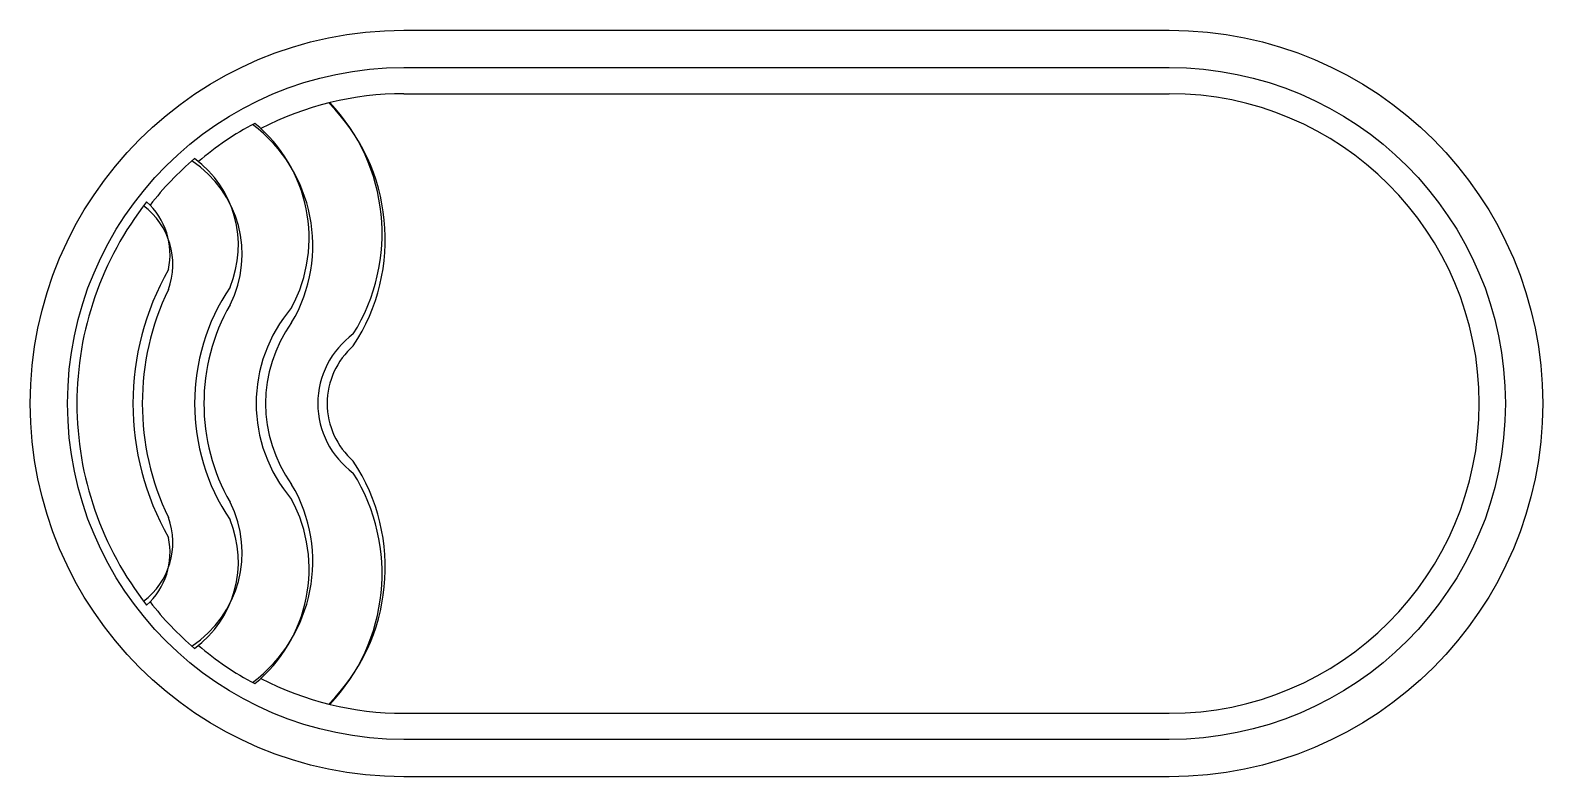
# Model space of a CAD drawing. Extents: x -1209.29 to -1201.19, y 400.88 to 404.88.
import ezdxf

# ---------------------------------------------------------------- set-up
doc = ezdxf.new("R2010")
doc.units = 0
doc.header["$LTSCALE"] = 10
doc.header["$MEASUREMENT"] = 0
doc.layers.add('Piscinas_Fibratec', color=4, linetype='CONTINUOUS')

msp = doc.modelspace()

# ---------------------------------------------------------------- linework, layer by layer
at = {"layer": 'Piscinas_Fibratec', "color": 1}
for p, q in [((-1207.2908, 404.5389), (-1203.1908, 404.5389)), ((-1207.2908, 401.2189), (-1203.1908, 401.2189)), ((-1207.2908, 401.2189), (-1207.2908, 401.2189))]:
    msp.add_line(p, q, dxfattribs=at)
at = {"layer": 'Piscinas_Fibratec'}
msp.add_lwpolyline([(-1207.2908, 400.8789, -1), (-1207.2908, 404.8789), (-1203.1908, 404.8789, -1), (-1203.1908, 400.8789)], format="xyb", close=True, dxfattribs=at)
at = {"layer": 'Piscinas_Fibratec', "color": 2}
msp.add_lwpolyline([(-1207.2908, 401.0789, -1), (-1207.2908, 404.6789), (-1203.1908, 404.6789, -1), (-1203.1908, 401.0789)], format="xyb", close=True, dxfattribs=at)
at = {"layer": 'Piscinas_Fibratec', "color": 1}
for centre, radius, start, end in [((-1207.2908, 402.8789), 1.66, 90, 117.45936), ((-1203.1908, 402.8789), 1.66, 270, 90), ((-1208.4258, 403.7582), 1.0363, 326.58315, 44.90465), ((-1208.4258, 403.7901), 1.0191, 328.08221, 43.46406), ((-1207.2908, 402.8789), 1.7, 117.9955, 130.2901), ((-1208.5908, 403.7255), 0.813, 329.43293, 52.89023), ((-1208.5908, 403.7659), 0.7932, 331.94578, 50.73552), ((-1207.2908, 402.8789), 1.725, 130.46433, 141.95852), ((-1208.7558, 403.7259), 0.5796, 337.37706, 53.40626), ((-1208.7558, 403.6785), 0.5995, 333.18491, 56.5222), ((-1207.2908, 402.8789), 1.75, 141.87493, 180), ((-1208.9208, 403.6777), 0.3788, 347.61956, 48.02774), ((-1208.9208, 403.624), 0.3938, 339.97155, 52.96798), ((-1207.2908, 402.8789), 1.45, 150.33865, 209.66135), ((-1207.2908, 402.8789), 1.4, 154.15807, 205.84193), ((-1207.2908, 402.8789), 1.12, 146.13544, 213.86456), ((-1207.2908, 402.8789), 1.07, 150.36104, 209.63896), ((-1207.2908, 402.8789), 0.79, 139.41958, 220.58042), ((-1207.2908, 402.8789), 0.74, 144.17523, 215.82477), ((-1207.2908, 402.8789), 0.46, 125.94133, 234.05867), ((-1207.2908, 402.8789), 0.41, 131.18836, 228.81164), ((-1207.2908, 402.8789), 1.75, 180, 218.12507), ((-1208.4258, 401.9996), 1.0363, 315.09535, 33.41685), ((-1208.4258, 401.9677), 1.0191, 316.53594, 31.91779), ((-1208.5908, 402.0323), 0.813, 307.10977, 30.56707), ((-1208.7558, 402.0793), 0.5995, 303.4778, 26.81509), ((-1208.5908, 401.9919), 0.7932, 309.26448, 28.05422), ((-1208.9208, 402.1338), 0.3938, 307.03202, 20.02845), ((-1208.7558, 402.0318), 0.5796, 306.59374, 22.62294), ((-1208.9208, 402.0801), 0.3788, 311.97226, 12.38044), ((-1207.2908, 402.8789), 1.725, 218.04148, 229.53567), ((-1207.2908, 402.8789), 1.7, 229.7099, 242.0045), ((-1207.2908, 402.8789), 1.66, 242.54064, 270)]:
    msp.add_arc(centre, radius, start, end, dxfattribs=at)

doc.saveas('drawing.dxf')
